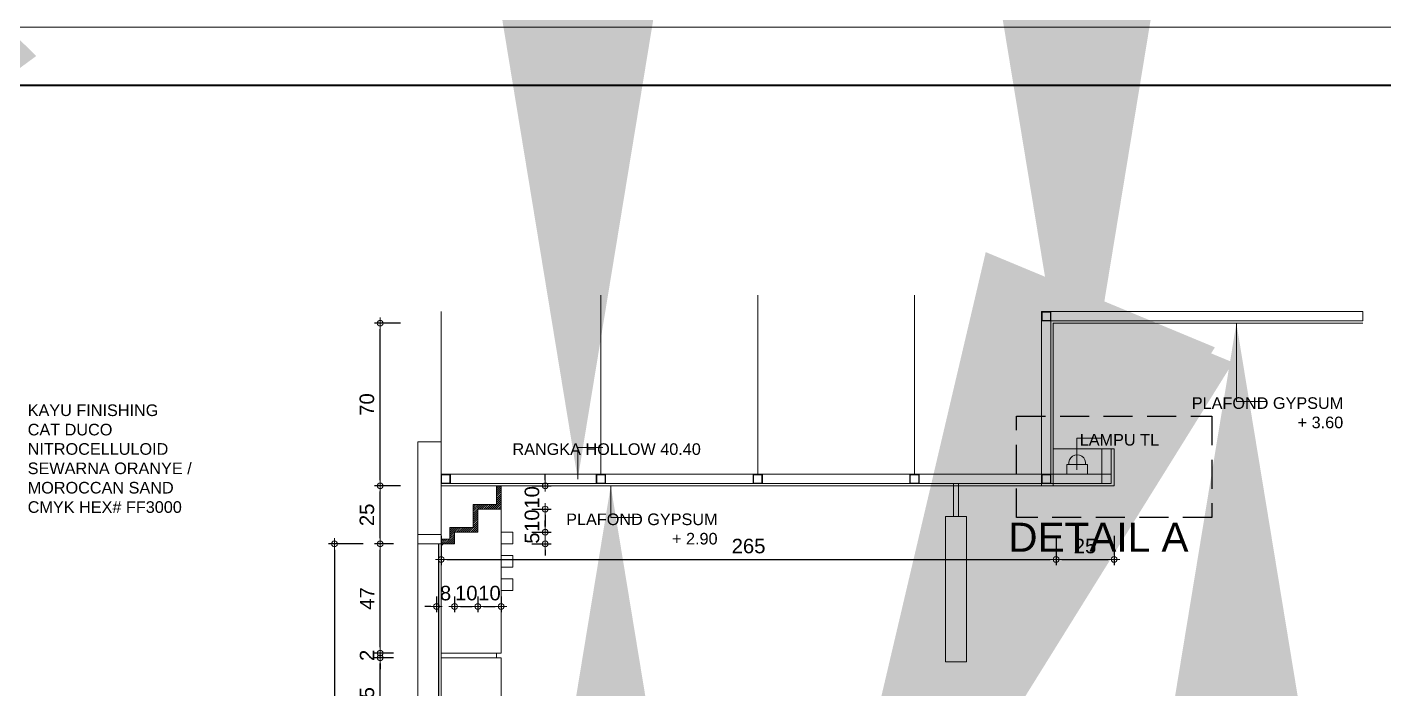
# Model space of a CAD drawing. Header units: millimetres. Extents: x -11 to 1625, y -267 to 180.
# Drawn here: x 1108.29 to 1131.66, y -58.39 to -47 of the extents above; entities that cross this region are included whole.
import ezdxf
from ezdxf.enums import TextEntityAlignment as Align

# ---------------------------------------------------------------- set-up
doc = ezdxf.new("R2010")
doc.units = ezdxf.units.MM
doc.linetypes.add('DASHED', pattern=[0.75, 0.5, -0.25])
for name, color, linetype, lineweight in [('0.15', 36, 'Continuous', 15), ('ars', 11, 'Continuous', 5), ('DIMENSI', 8, 'Continuous', 9), ('dinding', 5, 'Continuous', 15), ('GRS KOP', 1, 'Continuous', 35), ('kop', 7, 'Continuous', 20), ('not', 7, 'Continuous', 20), ('part', 83, 'Continuous', 15), ('STANDART', 3, 'Continuous', 20), ('ukuran', 6, 'Continuous', 20)]:
    doc.layers.add(name, color=color, linetype=linetype, lineweight=lineweight)
doc.styles.add('aku', font='arial.ttf')
doc.styles.add('BARU', font='complex.shx')
doc.styles.get("Standard").update_dxf_attribs({"font": 'ARIALUNI.TTF'})
doc.dimstyles.new('H1.20 LAYOUT', dxfattribs={"dimtxt": 40, "dimasz": 13, "dimexe": 30, "dimexo": 0, "dimgap": 10, "dimtad": 2, "dimtih": 1, "dimtoh": 1, "dimdec": 0, "dimlfac": 0.1, "dimzin": 0, "dimdsep": 46, "dimtxsty": 'aku', "dimblk": 'DOT', "dimcen": 0.09, "dimclrd": 256, "dimclre": 256, "dimclrt": 2, "dimadec": 0, "dimazin": 0, "dimtfac": 1, "dimtdec": 0, "dimtix": 1, "dimtofl": 0, "dimtmove": 0, "dimatfit": 3, "dimfxl": 0, "dimtolj": 1, "dimtzin": 0, "dimlwd": -1, "dimlwe": 5, "dimarcsym": 0})
doc.dimstyles.new('sk-100', dxfattribs={"dimtxt": 0.25, "dimasz": 0.1, "dimexe": 0.1, "dimexo": 0, "dimgap": 0.1, "dimtad": 1, "dimdec": 4, "dimlfac": 100, "dimzin": 12, "dimdsep": 46, "dimtxsty": 'Standard', "dimblk": 'BULAT', "dimcen": 0.1, "dimadec": 0, "dimazin": 3, "dimtfac": 1, "dimtdec": 4, "dimtofl": 0, "dimtmove": 0, "dimatfit": 3, "dimldrblk": 'BULAT', "dimfxl": 0, "dimtolj": 1, "dimtzin": 0, "dimarcsym": 0})

# ---------------------------------------------------------------- blocks, each defined once
blk = doc.blocks.new('kop')
at = {"layer": 'GRS KOP'}
blk.add_lwpolyline([(1, 54), (83, 54), (83, 1), (1, 1)], close=True, dxfattribs=at)
at = {"layer": 'kop', "color": 7}
blk.add_line((84, 55), (0, 55), dxfattribs=at)
at = {"layer": 'kop', "style": 'BARU', "flags": 4}
for p, height in [((73.8, 5.4), 0.35), ((80.303, 5.382), 0.25), ((73.8, 4.9), 0.35), ((80.303, 4.882), 0.25), ((73.8, 4.4), 0.35), ((80.303, 4.382), 0.25)]:
    blk.add_attdef('-', p, '', height=height, dxfattribs=at)
at = {"layer": 'kop', "flags": 4}
for tag, p in [('AR-00', (78.057, 2.648)), ('00', (81.238, 2.647))]:
    blk.add_attdef(tag, text='', height=0.35, dxfattribs=at).set_placement(p, align=Align.MIDDLE)
blk = doc.blocks.new('_Dot')
at = {"color": 0, "linetype": 'ByBlock', "lineweight": -2}
blk.add_line((-0.5, 0), (-1, 0), dxfattribs=at)
at = {"color": 0, "linetype": 'ByBlock', "const_width": 0.5}
blk.add_lwpolyline([(-0.25, 0, 1), (0.25, 0, 1)], format="xyb", close=True, dxfattribs=at)
blk = doc.blocks.new('BULAT')
for p, q in [((-1, 0), (1, 0)), ((0, -1), (0, 1))]:
    blk.add_line(p, q)
blk.add_circle((0, 0), 0.5)
blk = doc.blocks.new('*D274')
at = {"layer": 'Defpoints', "color": 0}
for p in [(1114.375, -57.858), (1114.604, -57.858), (1114.604, -59.258)]:
    blk.add_point(p, dxfattribs=at)
at = {"layer": 'ukuran', "color": 0, "lineweight": -2}
for p, q in [((1114.604, -57.858), (1114.275, -57.858)), ((1114.375, -59.158), (1114.375, -57.958)), ((1114.604, -59.258), (1114.275, -59.258))]:
    blk.add_line(p, q, dxfattribs=at)
at = {"layer": 'ukuran', "color": 0, "lineweight": -2, "xscale": 0.1, "yscale": 0.1, "zscale": 0.1}
for p, rotation in [((1114.375, -57.858), 90), ((1114.375, -59.258), 270)]:
    blk.add_blockref('BULAT', p, dxfattribs=dict(at, rotation=rotation))
at = {"layer": 'ukuran', "color": 0, "insert": (1114.147, -58.558), "char_height": 0.25, "attachment_point": 5, "rotation": 90}
blk.add_mtext('\\A1;35', dxfattribs=at)
blk = doc.blocks.new('*D276')
at = {"layer": 'Defpoints', "color": 0}
for p in [(1114.375, -55.898), (1114.604, -55.898), (1114.604, -57.778)]:
    blk.add_point(p, dxfattribs=at)
at = {"layer": 'ukuran', "color": 0, "lineweight": -2}
for p, q in [((1114.604, -55.898), (1114.275, -55.898)), ((1114.375, -57.678), (1114.375, -55.998)), ((1114.604, -57.778), (1114.275, -57.778))]:
    blk.add_line(p, q, dxfattribs=at)
at = {"layer": 'ukuran', "color": 0, "lineweight": -2, "xscale": 0.1, "yscale": 0.1, "zscale": 0.1}
for p, rotation in [((1114.375, -55.898), 90), ((1114.375, -57.778), 270)]:
    blk.add_blockref('BULAT', p, dxfattribs=dict(at, rotation=rotation))
at = {"layer": 'ukuran', "color": 0, "insert": (1114.15, -56.838), "char_height": 0.25, "attachment_point": 5, "rotation": 90}
blk.add_mtext('\\A1;47', dxfattribs=at)
blk = doc.blocks.new('*D277')
at = {"layer": 'Defpoints', "color": 0}
for p in [(1114.375, -57.858), (1114.604, -57.778), (1114.604, -57.858)]:
    blk.add_point(p, dxfattribs=at)
at = {"layer": 'ukuran', "color": 0, "lineweight": -2}
for p, q in [((1114.375, -57.678), (1114.375, -57.578)), ((1114.604, -57.778), (1114.275, -57.778)), ((1114.604, -57.858), (1114.275, -57.858)), ((1114.375, -57.958), (1114.375, -58.058))]:
    blk.add_line(p, q, dxfattribs=at)
at = {"layer": 'ukuran', "color": 0, "lineweight": -2, "xscale": 0.1, "yscale": 0.1, "zscale": 0.1}
for p, rotation in [((1114.375, -57.778), 270), ((1114.375, -57.858), 90)]:
    blk.add_blockref('BULAT', p, dxfattribs=dict(at, rotation=rotation))
at = {"layer": 'ukuran', "color": 0, "insert": (1114.149, -57.818), "char_height": 0.25, "attachment_point": 5, "rotation": 90}
blk.add_mtext('\\A1;2', dxfattribs=at)
blk = doc.blocks.new('*D279')
at = {"layer": 'Defpoints', "color": 0}
for p in [(1114.375, -54.898), (1114.723, -54.898), (1114.604, -55.898)]:
    blk.add_point(p, dxfattribs=at)
at = {"layer": 'ukuran', "color": 0, "lineweight": -2}
for p, q in [((1114.723, -54.898), (1114.275, -54.898)), ((1114.375, -55.798), (1114.375, -54.998)), ((1114.604, -55.898), (1114.275, -55.898))]:
    blk.add_line(p, q, dxfattribs=at)
at = {"layer": 'ukuran', "color": 0, "lineweight": -2, "xscale": 0.1, "yscale": 0.1, "zscale": 0.1}
for p, rotation in [((1114.375, -54.898), 90), ((1114.375, -55.898), 270)]:
    blk.add_blockref('BULAT', p, dxfattribs=dict(at, rotation=rotation))
at = {"layer": 'ukuran', "color": 0, "insert": (1114.147, -55.398), "char_height": 0.25, "attachment_point": 5, "rotation": 90}
blk.add_mtext('\\A1;25', dxfattribs=at)
blk = doc.blocks.new('*D280')
at = {"layer": 'Defpoints', "color": 0}
for p in [(1115.345, -56.803), (1115.657, -56.803), (1115.657, -56.975)]:
    blk.add_point(p, dxfattribs=at)
at = {"layer": 'ukuran', "color": 0, "lineweight": -2}
for p, q in [((1115.245, -56.975), (1115.145, -56.975)), ((1115.345, -56.803), (1115.345, -57.075)), ((1115.657, -56.803), (1115.657, -57.075)), ((1115.757, -56.975), (1115.857, -56.975))]:
    blk.add_line(p, q, dxfattribs=at)
at = {"layer": 'ukuran', "color": 0, "lineweight": -2, "xscale": 0.1, "yscale": 0.1, "zscale": 0.1}
blk.add_blockref('BULAT', (1115.345, -56.975), dxfattribs=at)
at = {"layer": 'ukuran', "color": 0, "lineweight": -2, "xscale": 0.1, "yscale": 0.1, "zscale": 0.1, "rotation": 180}
blk.add_blockref('BULAT', (1115.657, -56.975), dxfattribs=at)
at = {"layer": 'ukuran', "color": 0, "insert": (1115.501, -56.747), "char_height": 0.25, "attachment_point": 5}
blk.add_mtext('\\A1;8', dxfattribs=at)
blk = doc.blocks.new('*D281')
at = {"layer": 'Defpoints', "color": 0}
for p in [(1115.657, -56.803), (1116.057, -56.803), (1116.057, -56.975)]:
    blk.add_point(p, dxfattribs=at)
at = {"layer": 'ukuran', "color": 0, "lineweight": -2}
for p, q in [((1115.657, -56.803), (1115.657, -57.075)), ((1115.757, -56.975), (1115.957, -56.975)), ((1116.057, -56.803), (1116.057, -57.075))]:
    blk.add_line(p, q, dxfattribs=at)
at = {"layer": 'ukuran', "color": 0, "lineweight": -2, "xscale": 0.1, "yscale": 0.1, "zscale": 0.1, "rotation": 180}
blk.add_blockref('BULAT', (1115.657, -56.975), dxfattribs=at)
at = {"layer": 'ukuran', "color": 0, "lineweight": -2, "xscale": 0.1, "yscale": 0.1, "zscale": 0.1}
blk.add_blockref('BULAT', (1116.057, -56.975), dxfattribs=at)
at = {"layer": 'ukuran', "color": 0, "insert": (1115.857, -56.747), "char_height": 0.25, "attachment_point": 5}
blk.add_mtext('\\A1;10', dxfattribs=at)
blk = doc.blocks.new('*D282')
at = {"layer": 'Defpoints', "color": 0}
for p in [(1116.057, -56.803), (1116.457, -56.803), (1116.457, -56.975)]:
    blk.add_point(p, dxfattribs=at)
at = {"layer": 'ukuran', "color": 0, "lineweight": -2}
for p, q in [((1116.057, -56.803), (1116.057, -57.075)), ((1116.157, -56.975), (1116.357, -56.975)), ((1116.457, -56.803), (1116.457, -57.075))]:
    blk.add_line(p, q, dxfattribs=at)
at = {"layer": 'ukuran', "color": 0, "lineweight": -2, "xscale": 0.1, "yscale": 0.1, "zscale": 0.1, "rotation": 180}
blk.add_blockref('BULAT', (1116.057, -56.975), dxfattribs=at)
at = {"layer": 'ukuran', "color": 0, "lineweight": -2, "xscale": 0.1, "yscale": 0.1, "zscale": 0.1}
blk.add_blockref('BULAT', (1116.457, -56.975), dxfattribs=at)
at = {"layer": 'ukuran', "color": 0, "insert": (1116.257, -56.747), "char_height": 0.25, "attachment_point": 5}
blk.add_mtext('\\A1;10', dxfattribs=at)
blk = doc.blocks.new('*D283')
at = {"layer": 'Defpoints', "color": 0}
for p in [(1116.989, -54.898), (1116.989, -55.298), (1117.218, -55.298)]:
    blk.add_point(p, dxfattribs=at)
at = {"layer": 'ukuran', "color": 0, "lineweight": -2}
for p, q in [((1116.989, -54.898), (1117.318, -54.898)), ((1117.218, -54.798), (1117.218, -54.698)), ((1116.989, -55.298), (1117.318, -55.298)), ((1117.218, -55.398), (1117.218, -55.498))]:
    blk.add_line(p, q, dxfattribs=at)
at = {"layer": 'ukuran', "color": 0, "lineweight": -2, "xscale": 0.1, "yscale": 0.1, "zscale": 0.1}
for p, rotation in [((1117.218, -54.898), 270), ((1117.218, -55.298), 90)]:
    blk.add_blockref('BULAT', p, dxfattribs=dict(at, rotation=rotation))
at = {"layer": 'ukuran', "color": 0, "insert": (1116.99, -55.098), "char_height": 0.25, "attachment_point": 5, "rotation": 90}
blk.add_mtext('\\A1;10', dxfattribs=at)
blk = doc.blocks.new('*D284')
at = {"layer": 'Defpoints', "color": 0}
for p in [(1116.99, -55.298), (1116.989, -55.698), (1117.218, -55.698)]:
    blk.add_point(p, dxfattribs=at)
at = {"layer": 'ukuran', "color": 0, "lineweight": -2}
for p, q in [((1116.99, -55.298), (1117.318, -55.298)), ((1117.218, -55.398), (1117.218, -55.598)), ((1116.989, -55.698), (1117.318, -55.698))]:
    blk.add_line(p, q, dxfattribs=at)
at = {"layer": 'ukuran', "color": 0, "lineweight": -2, "xscale": 0.1, "yscale": 0.1, "zscale": 0.1}
for p, rotation in [((1117.218, -55.298), 90), ((1117.218, -55.698), 270)]:
    blk.add_blockref('BULAT', p, dxfattribs=dict(at, rotation=rotation))
at = {"layer": 'ukuran', "color": 0, "insert": (1116.99, -55.498), "char_height": 0.25, "attachment_point": 5, "rotation": 90}
blk.add_mtext('\\A1;10', dxfattribs=at)
blk = doc.blocks.new('*D285')
at = {"layer": 'Defpoints', "color": 0}
for p in [(1116.989, -55.698), (1116.989, -55.898), (1117.218, -55.898)]:
    blk.add_point(p, dxfattribs=at)
at = {"layer": 'ukuran', "color": 0, "lineweight": -2}
for p, q in [((1117.218, -55.598), (1117.218, -55.498)), ((1116.989, -55.698), (1117.318, -55.698)), ((1116.989, -55.898), (1117.318, -55.898)), ((1117.218, -55.998), (1117.218, -56.098))]:
    blk.add_line(p, q, dxfattribs=at)
at = {"layer": 'ukuran', "color": 0, "lineweight": -2, "xscale": 0.1, "yscale": 0.1, "zscale": 0.1}
for p, rotation in [((1117.218, -55.698), 270), ((1117.218, -55.898), 90)]:
    blk.add_blockref('BULAT', p, dxfattribs=dict(at, rotation=rotation))
at = {"layer": 'ukuran', "color": 0, "insert": (1116.991, -55.798), "char_height": 0.25, "attachment_point": 5, "rotation": 90}
blk.add_mtext('\\A1;5', dxfattribs=at)
blk = doc.blocks.new('*D286')
at = {"layer": 'Defpoints', "color": 0}
for p in [(1115.425, -55.76), (1126.016, -55.76), (1126.016, -56.165)]:
    blk.add_point(p, dxfattribs=at)
at = {"layer": 'ukuran', "color": 0, "lineweight": -2}
for p, q in [((1115.425, -55.76), (1115.425, -56.265)), ((1126.016, -55.76), (1126.016, -56.265)), ((1115.525, -56.165), (1125.916, -56.165))]:
    blk.add_line(p, q, dxfattribs=at)
at = {"layer": 'ukuran', "color": 0, "lineweight": -2, "xscale": 0.1, "yscale": 0.1, "zscale": 0.1, "rotation": 180}
blk.add_blockref('BULAT', (1115.425, -56.165), dxfattribs=at)
at = {"layer": 'ukuran', "color": 0, "lineweight": -2, "xscale": 0.1, "yscale": 0.1, "zscale": 0.1}
blk.add_blockref('BULAT', (1126.016, -56.165), dxfattribs=at)
at = {"layer": 'ukuran', "color": 0, "insert": (1120.72, -55.937), "char_height": 0.25, "attachment_point": 5}
blk.add_mtext('\\A1;265', dxfattribs=at)
blk = doc.blocks.new('*D287')
at = {"layer": 'Defpoints', "color": 0}
for p in [(1126.016, -55.76), (1127.016, -55.76), (1127.016, -56.165)]:
    blk.add_point(p, dxfattribs=at)
at = {"layer": 'ukuran', "color": 0, "lineweight": -2}
for p, q in [((1126.016, -55.76), (1126.016, -56.265)), ((1127.016, -55.76), (1127.016, -56.265)), ((1126.116, -56.165), (1126.916, -56.165))]:
    blk.add_line(p, q, dxfattribs=at)
at = {"layer": 'ukuran', "color": 0, "lineweight": -2, "xscale": 0.1, "yscale": 0.1, "zscale": 0.1, "rotation": 180}
blk.add_blockref('BULAT', (1126.016, -56.165), dxfattribs=at)
at = {"layer": 'ukuran', "color": 0, "lineweight": -2, "xscale": 0.1, "yscale": 0.1, "zscale": 0.1}
blk.add_blockref('BULAT', (1127.016, -56.165), dxfattribs=at)
at = {"layer": 'ukuran', "color": 0, "insert": (1126.516, -55.937), "char_height": 0.25, "attachment_point": 5}
blk.add_mtext('\\A1;25', dxfattribs=at)
blk = doc.blocks.new('*D288')
at = {"layer": 'Defpoints', "color": 0}
for p in [(1114.375, -52.098), (1114.723, -52.098), (1114.723, -54.898)]:
    blk.add_point(p, dxfattribs=at)
at = {"layer": 'ukuran', "color": 0, "lineweight": -2}
for p, q in [((1114.723, -52.098), (1114.275, -52.098)), ((1114.375, -54.798), (1114.375, -52.198)), ((1114.723, -54.898), (1114.275, -54.898))]:
    blk.add_line(p, q, dxfattribs=at)
at = {"layer": 'ukuran', "color": 0, "lineweight": -2, "xscale": 0.1, "yscale": 0.1, "zscale": 0.1}
for p, rotation in [((1114.375, -52.098), 90), ((1114.375, -54.898), 270)]:
    blk.add_blockref('BULAT', p, dxfattribs=dict(at, rotation=rotation))
at = {"layer": 'ukuran', "color": 0, "insert": (1114.147, -53.498), "char_height": 0.25, "attachment_point": 5, "rotation": 90}
blk.add_mtext('\\A1;70', dxfattribs=at)
blk = doc.blocks.new('*D289')
at = {"layer": 'Defpoints', "color": 0}
for p in [(1114.079, -55.898), (1113.587, -63.698), (1114.079, -63.698)]:
    blk.add_point(p, dxfattribs=at)
at = {"layer": 'ukuran', "color": 0, "lineweight": -2}
for p, q in [((1114.079, -55.898), (1113.487, -55.898)), ((1113.587, -55.998), (1113.587, -63.598)), ((1114.079, -63.698), (1113.487, -63.698))]:
    blk.add_line(p, q, dxfattribs=at)
at = {"layer": 'ukuran', "color": 0, "lineweight": -2, "xscale": 0.1, "yscale": 0.1, "zscale": 0.1}
for p, rotation in [((1113.587, -55.898), 90), ((1113.587, -63.698), 270)]:
    blk.add_blockref('BULAT', p, dxfattribs=dict(at, rotation=rotation))
at = {"layer": 'ukuran', "color": 0, "insert": (1113.359, -59.798), "char_height": 0.25, "attachment_point": 5, "rotation": 90}
blk.add_mtext('\\A1;195', dxfattribs=at)

msp = doc.modelspace()

# ---------------------------------------------------------------- hatches: boundary and pattern name
at = {"layer": 'ars'}
h = msp.add_hatch(dxfattribs=at)
h.set_pattern_fill('ANSI31', color=256, scale=0.2, style=0)
h.set_pattern_definition([(45, (1115.345153, -55.898403), (-0.01767767, 0.01767767), [])])
h.paths.add_polyline_path([(1115.4251527, -55.8184035), (1115.4251527, -55.8984035), (1115.6571695, -55.8984035), (1115.6571695, -55.6984035), (1116.0571695, -55.6984035), (1116.0571695, -55.2984035), (1116.4571695, -55.2984035), (1116.4571695, -54.8984035), (1116.3771695, -54.8984035), (1116.3771695, -55.2184035), (1115.9771695, -55.2184035), (1115.9771695, -55.6184035), (1115.5771695, -55.6184035), (1115.5771695, -55.8184035)])

# ---------------------------------------------------------------- linework, layer by layer
at = {"linetype": 'DASHED'}
msp.add_lwpolyline([(1125.3361354, -53.6994992), (1128.7018414, -53.6994992), (1128.7018414, -55.4416302), (1125.3361354, -55.4416302)], close=True, dxfattribs=at)
at = {"layer": '0.15'}
for p, q in [((1115.4251527, -55.8984035), (1115.4251527, -51.8984035)), ((1125.9666602, -54.8984035), (1125.9666602, -52.0984035)), ((1125.9666602, -52.0984035), (1131.2988359, -52.0984035)), ((1115.4251527, -54.8984035), (1126.9910822, -54.8984035))]:
    msp.add_line(p, q, dxfattribs=at)
for points in [[(1115.4251527, -54.8984035), (1125.7666602, -54.8984035), (1125.7666602, -52.0584035), (1128.1099294, -52.0584035)], [(1125.9666602, -54.8984035), (1126.9666602, -54.8984035), (1127.0155042, -54.8984035), (1127.0155042, -54.2590846), (1126.9666602, -54.2590846)], [(1126.8066602, -54.2590846), (1125.9666602, -54.2590846)]]:
    msp.add_lwpolyline(points, dxfattribs=at)
msp.add_lwpolyline([(1126.1994202, -54.6984035), (1126.5555941, -54.6984035), (1126.5555941, -54.5308146), (1126.1994202, -54.5308146)], close=True, dxfattribs=at)
msp.add_arc((1126.3813857, -54.5102035), 0.1464471, 351.90926617, 188.09073383, dxfattribs=at)
at = {"layer": 'ars'}
for p, q in [((1118.1769178, -54.6984035), (1118.1769178, -51.6157204)), ((1120.87767, -54.6984035), (1120.87767, -51.6157204)), ((1123.5784222, -54.6984035), (1123.5784222, -51.6157204))]:
    msp.add_line(p, q, dxfattribs=at)
for points in [[(1125.7666602, -52.0584035), (1125.9266602, -52.0584035), (1125.9266602, -51.8984035), (1125.7666602, -51.8984035)], [(1125.7666602, -52.0584035), (1125.9266602, -52.0584035), (1125.9266602, -54.6984035), (1125.7666602, -54.6984035)], [(1125.7746602, -52.0504035), (1125.9186602, -52.0504035), (1125.9186602, -51.9064035), (1125.7746602, -51.9064035)], [(1125.9266602, -51.8984035), (1131.2988359, -51.8984035), (1131.2988359, -52.0584035), (1125.9266602, -52.0584035)], [(1126.9666602, -54.2590846), (1126.9666602, -54.8584035), (1126.8066602, -54.8584035), (1126.8066602, -54.2590846)], [(1115.4251527, -54.8584035), (1115.5851527, -54.8584035), (1115.5851527, -54.6984035), (1115.4251527, -54.6984035)], [(1115.4331527, -54.8504035), (1115.5771527, -54.8504035), (1115.5771527, -54.7064035), (1115.4331527, -54.7064035)], [(1115.5851527, -54.6984035), (1125.7666602, -54.6984035), (1125.7666602, -54.8584035), (1115.5851527, -54.8584035)], [(1118.0969178, -54.8584035), (1118.2569178, -54.8584035), (1118.2569178, -54.6984035), (1118.0969178, -54.6984035)], [(1118.1049178, -54.8504035), (1118.2489178, -54.8504035), (1118.2489178, -54.7064035), (1118.1049178, -54.7064035)], [(1120.79767, -54.8584035), (1120.95767, -54.8584035), (1120.95767, -54.6984035), (1120.79767, -54.6984035)], [(1120.80567, -54.8504035), (1120.94967, -54.8504035), (1120.94967, -54.7064035), (1120.80567, -54.7064035)], [(1123.4984222, -54.8584035), (1123.6584222, -54.8584035), (1123.6584222, -54.6984035), (1123.4984222, -54.6984035)], [(1123.5064222, -54.8504035), (1123.6504222, -54.8504035), (1123.6504222, -54.7064035), (1123.5064222, -54.7064035)], [(1124.2487955, -55.4254051), (1124.3371527, -55.4254051), (1124.3371527, -54.8584035), (1124.2487955, -54.8584035)], [(1125.7666602, -54.8584035), (1125.9266602, -54.8584035), (1125.9266602, -54.6984035), (1125.7666602, -54.6984035)], [(1125.7666602, -54.6984035), (1126.9666602, -54.6984035), (1126.9666602, -54.8584035), (1125.7666602, -54.8584035)], [(1125.7746602, -54.8504035), (1125.9186602, -54.8504035), (1125.9186602, -54.7064035), (1125.7746602, -54.7064035)], [(1124.4754756, -55.4254051), (1124.1104725, -55.4254051), (1124.1104725, -57.9317115), (1124.4754756, -57.9317115)], [(1115.0251527, -55.7384035), (1115.4251527, -55.7384035), (1115.4251527, -55.8984035), (1115.0251527, -55.8984035)], [(1116.4571695, -55.8984035), (1116.6571695, -55.8984035), (1116.6571695, -55.6984035), (1116.4571695, -55.6984035)], [(1115.3873256, -55.8984035), (1115.3768101, -55.8984035), (1115.3768101, -63.736838), (1115.3873256, -63.736838)], [(1116.4571695, -56.2984035), (1116.6571695, -56.2984035), (1116.6571695, -56.0984035), (1116.4571695, -56.0984035)], [(1116.4571695, -56.6984035), (1116.6571695, -56.6984035), (1116.6571695, -56.4984035), (1116.4571695, -56.4984035)]]:
    msp.add_lwpolyline(points, close=True, dxfattribs=at)
msp.add_arc((1115.4910526, -55.9595596), 0.0664144, 112.95291071, 172.86364198, dxfattribs=at)
at = {"layer": 'part'}
msp.add_lwpolyline([(1115.4251527, -65.5184035), (1115.4251527, -65.5184035), (1115.4251527, -66.1184035), (1115.4251527, -66.1184035), (1115.4251527, -66.4984035), (1115.0251527, -66.4984035), (1115.0251527, -66.4984035), (1115.0251527, -66.4984035), (1115.0251527, -54.1384035), (1115.4251527, -54.1384035)], close=True, dxfattribs=at)
at = {"layer": 'STANDART'}
for p, q in [((1116.4571695, -56.2984035), (1116.4571695, -55.2984035)), ((1116.4571695, -57.7784035), (1116.4571695, -56.2984035)), ((1116.4571695, -57.7784035), (1115.4251527, -57.7784035)), ((1116.4571695, -57.8584035), (1115.4251527, -57.8584035)), ((1116.3771695, -57.8584035), (1116.3771695, -57.7784035)), ((1116.4571695, -59.2584035), (1116.4571695, -57.8584035))]:
    msp.add_line(p, q, dxfattribs=at)
for points in [[(1116.4571695, -54.8984035), (1116.4571695, -55.2984035), (1116.0571695, -55.2984035), (1116.0571695, -55.6984035), (1115.6571695, -55.6984035), (1115.6571695, -55.8984035), (1115.4251527, -55.8984035)], [(1116.3771695, -54.8984035), (1116.3771695, -55.2184035), (1115.9771695, -55.2184035), (1115.9771695, -55.6184035), (1115.5771695, -55.6184035), (1115.5771695, -55.8184035), (1115.4251527, -55.8184035)]]:
    msp.add_lwpolyline(points, dxfattribs=at)

# ---------------------------------------------------------------- block references
at = {"layer": 'kop'}
msp.add_blockref('kop', (1079.214162, -102.0000001), dxfattribs=at)

# ---------------------------------------------------------------- texts
at = {"layer": 'dinding', "attachment_point": 3, "style": 'aku'}
for s, insert, char_height in [('PLAFOND GYPSUM\\P+ 3.60', (1130.9628429, -53.3732634), 0.2), ('RANGKA HOLLOW 40.40', (1119.897939, -54.1660488), 0.2), ('LAMPU TL', (1127.7908458, -54.0050857), 0.2), ('PLAFOND GYPSUM\\P+ 2.90', (1120.1863579, -55.3747947), 0.2), ('DETAIL A', (1128.2984156, -55.5327892), 0.5)]:
    msp.add_mtext(s, dxfattribs=dict(at, insert=insert, char_height=char_height))
at = {"layer": 'not', "insert": (1108.303178, -53.4967345), "char_height": 0.2, "width": 3.126459872, "attachment_point": 1, "style": 'aku'}
msp.add_mtext('KAYU FINISHING \\PCAT DUCO \\PNITROCELLULOID \\PSEWARNA ORANYE / \\PMOROCCAN SAND \\PCMYK HEX# FF3000', dxfattribs=at)

# ---------------------------------------------------------------- dimensions: what is measured, and where the dimension line sits
at = {"layer": 'ukuran'}
for base, p1, p2, picture, middle in [((1114.3749705, -52.0984035), (1114.7231915, -54.8984035), (1114.7231915, -52.0984035), '*D288', (1114.147242, -53.4984035)), ((1114.3749705, -54.8984035), (1114.6041863, -55.8984035), (1114.7231915, -54.8984035), '*D279', (1114.147242, -55.3984035)), ((1113.5869347, -63.6984035), (1114.0791679, -55.8984035), (1114.0791679, -63.6984035), '*D289', (1113.3592062, -59.7984035)), ((1114.3749705, -55.8984035), (1114.6041863, -57.7784035), (1114.6041863, -55.8984035), '*D276', (1114.1499705, -56.8384035)), ((1114.3749705, -57.8584035), (1114.6041863, -59.2584035), (1114.6041863, -57.8584035), '*D274', (1114.147242, -58.5584035))]:
    dim = msp.add_linear_dim(base=base, p1=p1, p2=p2, angle=90, dimstyle='sk-100', override={"dimlfac": 25}, dxfattribs=at)
    dim.commit()
    dim.dimension.update_dxf_attribs({"geometry": picture, "text_midpoint": middle})
for base, p1, p2, picture, middle in [((1117.2180514, -55.2984035), (1116.9890858, -54.8984035), (1116.9890858, -55.2984035), '*D283', (1117.2180514, -55.0984035)), ((1117.2180514, -55.6984035), (1116.9904082, -55.2984035), (1116.9890858, -55.6984035), '*D284', (1117.2180514, -55.4984035)), ((1117.2180514, -55.8984035), (1116.9890858, -55.6984035), (1116.9890858, -55.8984035), '*D285', (1117.2180514, -55.7984035)), ((1114.3749705, -57.8584035), (1114.6041863, -57.7784035), (1114.6041863, -57.8584035), '*D277', (1114.3749705, -57.8184035))]:
    dim = msp.add_linear_dim(base=base, p1=p1, p2=p2, angle=90, dimstyle='sk-100', override={"dimlfac": 25}, dxfattribs=at)
    dim.commit()
    dim.dimension.update_dxf_attribs({"geometry": picture, "text_midpoint": middle, "dimtype": 160})
for base, p1, p2, override, picture, middle in [((1126.0155042, -56.164644), (1115.4251527, -55.7602088), (1126.0155042, -55.7602088), {"dimdec": 0, "dimlfac": 25}, '*D286', (1120.7203285, -55.9369155)), ((1127.0155042, -56.164644), (1126.0155042, -55.7602088), (1127.0155042, -55.7602088), {"dimlfac": 25}, '*D287', (1126.5155042, -55.9369155))]:
    dim = msp.add_linear_dim(base=base, p1=p1, p2=p2, dimstyle='sk-100', override=override, dxfattribs=at)
    dim.commit()
    dim.dimension.update_dxf_attribs({"geometry": picture, "text_midpoint": middle})
for base, p1, p2, text, picture, middle in [((1115.6571695, -56.9748635), (1115.3451527, -56.8030204), (1115.6571695, -56.8030204), '8', '*D280', (1115.5011611, -56.9748635)), ((1116.0571695, -56.9748635), (1115.6571695, -56.8030204), (1116.0571695, -56.8030204), '10', '*D281', (1115.8571695, -56.9748635)), ((1116.4571695, -56.9748635), (1116.0571695, -56.8030204), (1116.4571695, -56.8030204), '10', '*D282', (1116.2571695, -56.9748635))]:
    dim = msp.add_linear_dim(base=base, p1=p1, p2=p2, text=text, dimstyle='sk-100', override={"dimlfac": 25}, dxfattribs=at)
    dim.commit()
    dim.dimension.update_dxf_attribs({"geometry": picture, "text_midpoint": middle, "dimtype": 160})

# ---------------------------------------------------------------- leaders
at = {"layer": 'ars'}
for points in [[(1126.3722114, -54.6204923), (1126.3722114, -54.0763508), (1126.8059662, -54.0763508)], [(1097.8422895, -55.3087816), (1099.5059833, -53.6037589), (1108.1517027, -53.6037589)], [(1129.122832, -52.0968722), (1129.122832, -53.4445285), (1129.6375998, -53.4445285)]]:
    msp.add_leader(points, dimstyle='H1.20 LAYOUT', override={"dimgap": 10, "dimtad": 0}, dxfattribs=at)
at = {"layer": 'DIMENSI'}
for points in [[(1117.7778255, -54.7814554), (1117.7778255, -54.2373139), (1118.2115802, -54.2373139)], [(1121.7908004, -63.6984035), (1122.7305092, -61.4368871), (1123.1553845, -61.4368871)], [(1122.102511, -63.9584035), (1122.7305092, -62.4470542), (1123.1553845, -62.4470542)], [(1118.346347, -54.8984035), (1118.346347, -55.4460597), (1118.8611148, -55.4460597)]]:
    msp.add_leader(points, dimstyle='H1.20 LAYOUT', override={"dimgap": 10, "dimtad": 0}, dxfattribs=at)

doc.saveas('drawing.dxf')
